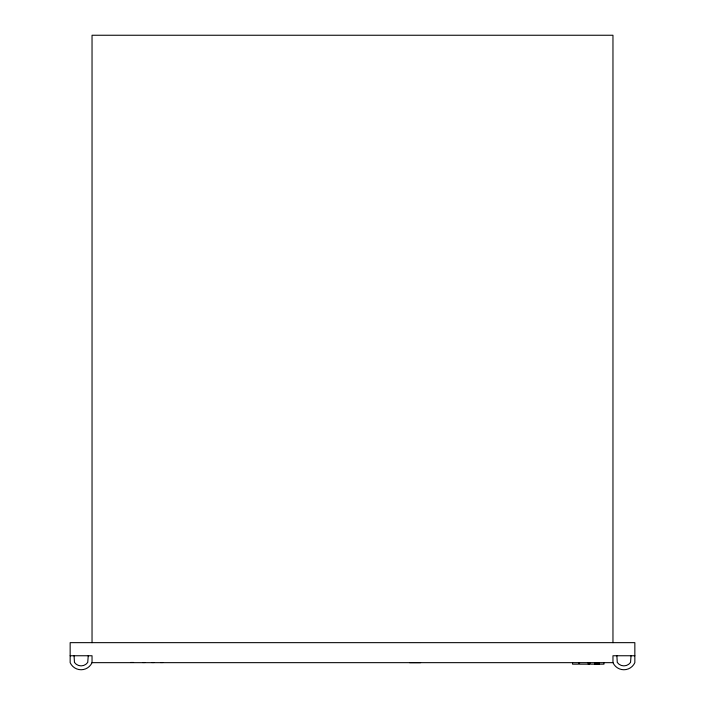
<?xml version="1.0" encoding="UTF-8"?>
<svg xmlns="http://www.w3.org/2000/svg" width="705" height="705" viewBox="0 0 705 705"><rect width="100%" height="100%" fill="white"/><g stroke="black" fill="none" stroke-linecap="round" stroke-linejoin="round"><path stroke-width="1.06" d="M74.069 655.747L74.457 662.427A8.116 8.116 0 0 0 87.737 662.427L88.248 655.747M616.875 655.747L617.263 662.427A8.116 8.116 0 0 0 630.543 662.427L631.046 655.747M70.156 655.747L92.038 655.747L92.038 662.656L612.962 662.656A11.985 11.985 0 0 0 634.844 662.656L634.844 642.652L70.156 642.652L70.156 662.656A11.985 11.985 0 0 0 92.038 662.656M634.844 655.747L612.962 655.747L612.962 662.656M130.592 662.471L133.571 662.471M142.621 662.524L144.772 662.524M151.769 662.524L153.919 662.524M160.546 662.524L162.696 662.524M612.962 642.652L612.962 35.25L92.038 35.25L92.038 642.652M603.956 662.656L603.956 664.163L590.032 664.163L590.032 662.656M598.942 662.656L598.942 664.163M598.668 662.656L598.668 664.163M598.378 662.656L598.378 664.163M598.087 662.656L598.087 664.163M597.805 662.656L597.805 664.163M597.514 662.656L597.514 664.163M597.258 662.656L597.258 664.163M596.994 662.656L596.994 664.163M596.747 662.656L596.747 664.163M596.465 662.656L596.465 664.163M596.174 662.656L596.174 664.163M595.919 662.656L595.919 664.163M595.628 662.656L595.628 664.163M595.337 662.656L595.337 664.163M595.046 662.656L595.046 664.163M589.098 664.163L589.186 662.656L589.265 664.163L579.519 664.163L579.519 662.656M588.939 662.656L588.939 664.163M588.278 662.656L588.27 664.163M578.673 662.656L578.664 664.163L572.557 664.163L572.557 662.656M420.603 662.656L409.561 662.656"/></g></svg>
